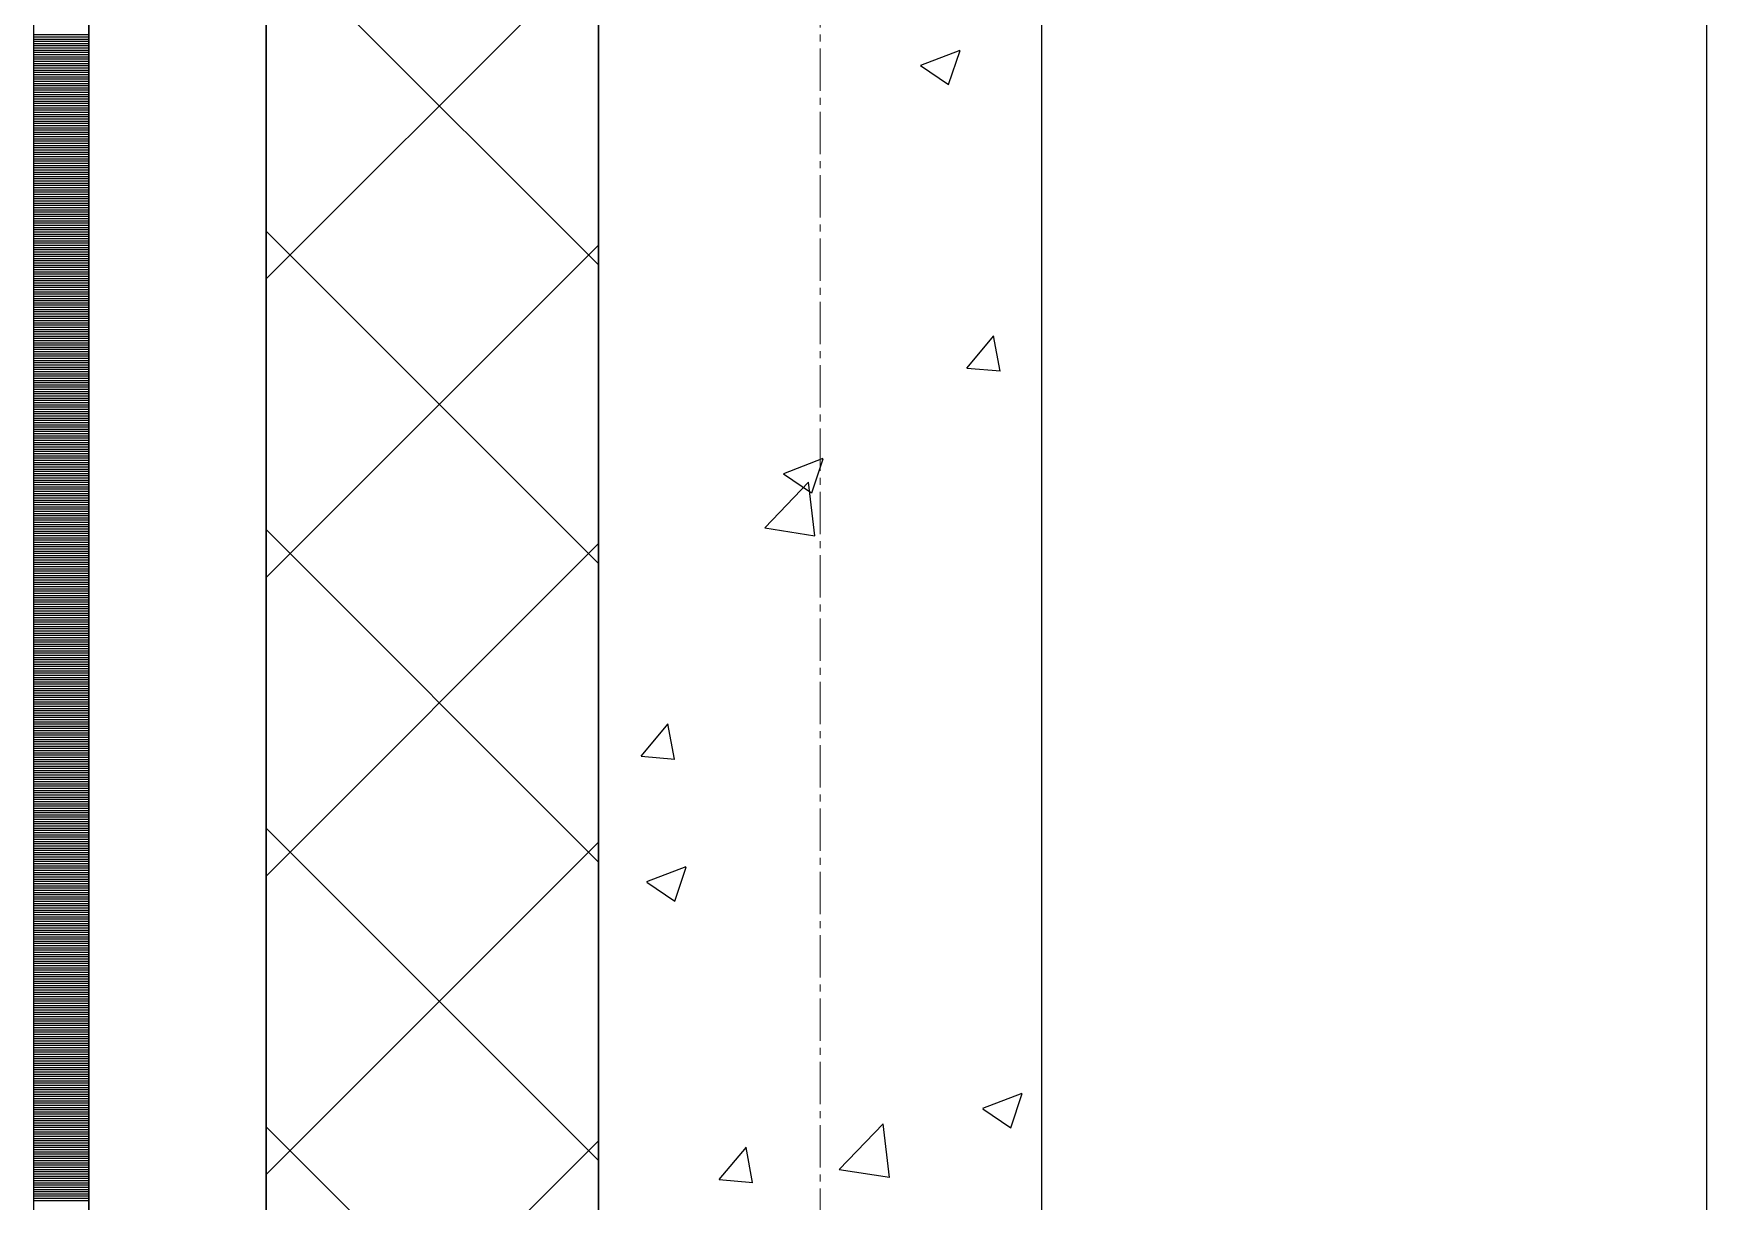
# Model space of a CAD drawing. Header units: millimetres. Extents: x 538266 to 1167394, y 114608 to 637157.
# Drawn here: x 1046079 to 1046834, y 570094 to 570621 of the extents above; entities that cross this region are included whole.
import ezdxf

# ---------------------------------------------------------------- set-up
doc = ezdxf.new("R2010")
doc.units = ezdxf.units.MM
doc.linetypes.add('CENTER2', pattern=[28.575, 19.05, -3.175, 3.175, -3.175])
doc.linetypes.add('DASHED', pattern=[19.05, 12.7, -6.35])
for name, color, linetype, lineweight in [('0) шт стен 3 эт', 150, 'Continuous', 60), ('АР_Стены ПЕНОблок', 52, 'Continuous', 20), ('АР_Тонкая', 254, 'Continuous', 5), ('АР_Утеплитель', 31, 'Continuous', 0), ('АР_Штриховка', 8, 'Continuous', 0)]:
    doc.layers.add(name, color=color, linetype=linetype, lineweight=lineweight)
doc.layers.add('АР_Делит', color=120, linetype='Continuous', lineweight=0, plot=False)
doc.layers.add('КР_Балки-0.5', color=60, linetype='Continuous', lineweight=50, plot=False)
doc.layers.add('РД_Оси_100', color=7, linetype='Continuous', lineweight=0, true_color=0x525252)

# ---------------------------------------------------------------- blocks, each defined once
blk = doc.blocks.new('СОШ_2200_АР_ОСИ_М100_28.05.24')
at = {"layer": 'АР_Делит', "color": 251, "linetype": 'DASHED', "true_color": 0x636466}
blk.add_lwpolyline([(114955, 135155), (114955, -355), (93595.036, -355), (93595.036, 13855), (94145, 13855), (94145, 68320), (66055, 68320), (66055, 13857.73), (83455, 13857.73), (83455, -355), (45245, -355), (45245, 13145), (44695, 13145), (44695, 26755), (45245, 26755), (45245, 68320), (20455, 68320), (20455, 26755), (27955, 26755), (27955, 13145), (-355, 13145), (-355, 100855)], dxfattribs=at)
at = {"layer": 'РД_Оси_100', "color": 251, "linetype": 'CENTER2', "true_color": 0x636466}
blk.add_line((0, -6155), (0, 139938.679), dxfattribs=at)
blk = doc.blocks.new('3_этаж1')
at = {"layer": 'АР_Стены ПЕНОблок', "color": 18, "linetype": 'Continuous', "lineweight": 25, "true_color": 0x000000}
for p, q in [((684283.57, 587568.74), (684283.57, 511368.74)), ((684483.57, 511368.74), (684483.57, 587568.74))]:
    blk.add_line(p, q, dxfattribs=at)
at = {"layer": 'АР_Тонкая', "color": 18, "linetype": 'Continuous', "lineweight": 25, "true_color": 0x000000}
for p, q in [((684028.57, 587568.74), (684028.57, 511368.74)), ((684053.57, 587568.74), (684053.57, 511368.74)), ((684053.57, 511368.74), (684053.57, 587568.74)), ((684133.57, 511368.74), (684133.57, 587568.74))]:
    blk.add_line(p, q, dxfattribs=at)
at = {"layer": 'АР_Утеплитель', "color": 18, "linetype": 'Continuous', "lineweight": 25, "true_color": 0x000000}
for p, q in [((684133.57, 587568.74), (684133.57, 511368.74)), ((684283.57, 511368.74), (684283.57, 587568.74))]:
    blk.add_line(p, q, dxfattribs=at)
at = {"layer": 'АР_Штриховка', "color": 18, "linetype": 'Continuous', "lineweight": 25, "true_color": 0x000000}
for p, q in [((684283.57, 570516.54), (684133.57, 570666.54)), ((684133.57, 570510.25), (684283.57, 570660.25)), ((684028.57, 570620.49), (684053.57, 570620.49)), ((684028.57, 570619.49), (684053.57, 570619.49)), ((684028.57, 570618.49), (684053.57, 570618.49)), ((684028.57, 570617.49), (684053.57, 570617.49)), ((684028.57, 570616.49), (684053.57, 570616.49)), ((684028.57, 570615.49), (684053.57, 570615.49)), ((684028.57, 570614.49), (684053.57, 570614.49)), ((684028.57, 570613.49), (684053.57, 570613.49)), ((684028.57, 570612.49), (684053.57, 570612.49)), ((684028.57, 570611.49), (684053.57, 570611.49)), ((684028.57, 570610.49), (684053.57, 570610.49)), ((684028.57, 570609.49), (684053.57, 570609.49)), ((684028.57, 570608.49), (684053.57, 570608.49)), ((684028.57, 570607.49), (684053.57, 570607.49)), ((684429, 570606.69), (684446.79, 570613.52)), ((684441.55, 570597.95), (684446.7, 570613.3)), ((684028.57, 570606.49), (684053.57, 570606.49)), ((684028.57, 570605.49), (684053.57, 570605.49)), ((684028.57, 570604.49), (684053.57, 570604.49)), ((684028.57, 570603.49), (684053.57, 570603.49)), ((684028.57, 570602.49), (684053.57, 570602.49)), ((684028.57, 570601.49), (684053.57, 570601.49)), ((684028.57, 570600.49), (684053.57, 570600.49)), ((684028.57, 570599.49), (684053.57, 570599.49)), ((684428.91, 570606.48), (684441.54, 570597.95)), ((684028.57, 570598.49), (684053.57, 570598.49)), ((684028.57, 570597.49), (684053.57, 570597.49)), ((684028.57, 570596.49), (684053.57, 570596.49)), ((684028.57, 570595.49), (684053.57, 570595.49)), ((684028.57, 570594.49), (684053.57, 570594.49)), ((684028.57, 570593.49), (684053.57, 570593.49)), ((684028.57, 570592.49), (684053.57, 570592.49)), ((684028.57, 570591.49), (684053.57, 570591.49)), ((684028.57, 570590.49), (684053.57, 570590.49)), ((684028.57, 570589.49), (684053.57, 570589.49)), ((684028.57, 570588.49), (684053.57, 570588.49)), ((684028.57, 570587.49), (684053.57, 570587.49)), ((684028.57, 570586.49), (684053.57, 570586.49)), ((684028.57, 570585.49), (684053.57, 570585.49)), ((684028.57, 570584.49), (684053.57, 570584.49)), ((684028.57, 570583.49), (684053.57, 570583.49)), ((684028.57, 570582.49), (684053.57, 570582.49)), ((684028.57, 570581.49), (684053.57, 570581.49)), ((684028.57, 570580.49), (684053.57, 570580.49)), ((684028.57, 570579.49), (684053.57, 570579.49)), ((684028.57, 570578.49), (684053.57, 570578.49)), ((684028.57, 570577.49), (684053.57, 570577.49)), ((684028.57, 570576.49), (684053.57, 570576.49)), ((684028.57, 570575.49), (684053.57, 570575.49)), ((684028.57, 570574.49), (684053.57, 570574.49)), ((684028.57, 570573.49), (684053.57, 570573.49)), ((684028.57, 570572.49), (684053.57, 570572.49)), ((684028.57, 570571.49), (684053.57, 570571.49)), ((684028.57, 570570.49), (684053.57, 570570.49)), ((684028.57, 570569.49), (684053.57, 570569.49)), ((684028.57, 570568.49), (684053.57, 570568.49)), ((684028.57, 570567.49), (684053.57, 570567.49)), ((684028.57, 570566.49), (684053.57, 570566.49)), ((684028.57, 570565.49), (684053.57, 570565.49)), ((684028.57, 570564.49), (684053.57, 570564.49)), ((684028.57, 570563.49), (684053.57, 570563.49)), ((684028.57, 570562.49), (684053.57, 570562.49)), ((684028.57, 570561.49), (684053.57, 570561.49)), ((684028.57, 570560.49), (684053.57, 570560.49)), ((684028.57, 570559.49), (684053.57, 570559.49)), ((684028.57, 570558.49), (684053.57, 570558.49)), ((684028.57, 570557.49), (684053.57, 570557.49)), ((684028.57, 570556.49), (684053.57, 570556.49)), ((684028.57, 570555.49), (684053.57, 570555.49)), ((684028.57, 570554.49), (684053.57, 570554.49)), ((684028.57, 570553.49), (684053.57, 570553.49)), ((684028.57, 570552.49), (684053.57, 570552.49)), ((684028.57, 570551.49), (684053.57, 570551.49)), ((684028.57, 570550.49), (684053.57, 570550.49)), ((684028.57, 570549.49), (684053.57, 570549.49)), ((684028.57, 570548.49), (684053.57, 570548.49)), ((684028.57, 570547.49), (684053.57, 570547.49)), ((684028.57, 570546.49), (684053.57, 570546.49)), ((684028.57, 570545.49), (684053.57, 570545.49)), ((684028.57, 570544.49), (684053.57, 570544.49)), ((684028.57, 570543.49), (684053.57, 570543.49)), ((684028.57, 570542.49), (684053.57, 570542.49)), ((684028.57, 570541.49), (684053.57, 570541.49)), ((684028.57, 570540.49), (684053.57, 570540.49)), ((684028.57, 570539.49), (684053.57, 570539.49)), ((684028.57, 570538.49), (684053.57, 570538.49)), ((684028.57, 570537.49), (684053.57, 570537.49)), ((684028.57, 570536.49), (684053.57, 570536.49)), ((684028.57, 570535.49), (684053.57, 570535.49)), ((684028.57, 570534.49), (684053.57, 570534.49)), ((684028.57, 570533.49), (684053.57, 570533.49)), ((684028.57, 570532.49), (684053.57, 570532.49)), ((684028.57, 570531.49), (684053.57, 570531.49)), ((684283.57, 570381.84), (684133.57, 570531.84)), ((684028.57, 570530.49), (684053.57, 570530.49)), ((684028.57, 570529.49), (684053.57, 570529.49)), ((684028.57, 570528.49), (684053.57, 570528.49)), ((684028.57, 570527.49), (684053.57, 570527.49)), ((684028.57, 570526.49), (684053.57, 570526.49)), ((684028.57, 570525.49), (684053.57, 570525.49)), ((684028.57, 570524.49), (684053.57, 570524.49)), ((684133.57, 570375.55), (684283.57, 570525.55)), ((684028.57, 570523.49), (684053.57, 570523.49)), ((684028.57, 570522.49), (684053.57, 570522.49)), ((684028.57, 570521.49), (684053.57, 570521.49)), ((684028.57, 570520.49), (684053.57, 570520.49)), ((684028.57, 570519.49), (684053.57, 570519.49)), ((684028.57, 570518.49), (684053.57, 570518.49)), ((684028.57, 570517.49), (684053.57, 570517.49)), ((684028.57, 570516.49), (684053.57, 570516.49)), ((684028.57, 570515.49), (684053.57, 570515.49)), ((684028.57, 570514.49), (684053.57, 570514.49)), ((684028.57, 570513.49), (684053.57, 570513.49)), ((684028.57, 570512.49), (684053.57, 570512.49)), ((684028.57, 570511.49), (684053.57, 570511.49)), ((684028.57, 570510.49), (684053.57, 570510.49)), ((684028.57, 570509.49), (684053.57, 570509.49)), ((684028.57, 570508.49), (684053.57, 570508.49)), ((684028.57, 570507.49), (684053.57, 570507.49)), ((684028.57, 570506.49), (684053.57, 570506.49)), ((684028.57, 570505.49), (684053.57, 570505.49)), ((684028.57, 570504.49), (684053.57, 570504.49)), ((684028.57, 570503.49), (684053.57, 570503.49)), ((684028.57, 570502.49), (684053.57, 570502.49)), ((684028.57, 570501.49), (684053.57, 570501.49)), ((684028.57, 570500.49), (684053.57, 570500.49)), ((684028.57, 570499.49), (684053.57, 570499.49)), ((684028.57, 570498.49), (684053.57, 570498.49)), ((684028.57, 570497.49), (684053.57, 570497.49)), ((684028.57, 570496.49), (684053.57, 570496.49)), ((684028.57, 570495.49), (684053.57, 570495.49)), ((684028.57, 570494.49), (684053.57, 570494.49)), ((684028.57, 570493.49), (684053.57, 570493.49)), ((684028.57, 570492.49), (684053.57, 570492.49)), ((684028.57, 570491.49), (684053.57, 570491.49)), ((684028.57, 570490.49), (684053.57, 570490.49)), ((684028.57, 570489.49), (684053.57, 570489.49)), ((684028.57, 570488.49), (684053.57, 570488.49)), ((684028.57, 570487.49), (684053.57, 570487.49)), ((684028.57, 570486.49), (684053.57, 570486.49)), ((684028.57, 570485.49), (684053.57, 570485.49)), ((684028.57, 570484.49), (684053.57, 570484.49)), ((684028.57, 570483.49), (684053.57, 570483.49)), ((684028.57, 570482.49), (684053.57, 570482.49)), ((684028.57, 570481.49), (684053.57, 570481.49)), ((684028.57, 570480.49), (684053.57, 570480.49)), ((684028.57, 570479.49), (684053.57, 570479.49)), ((684449.72, 570470.04), (684461.97, 570484.64)), ((684464.79, 570468.68), (684461.85, 570484.61)), ((684028.57, 570478.49), (684053.57, 570478.49)), ((684028.57, 570477.49), (684053.57, 570477.49)), ((684028.57, 570476.49), (684053.57, 570476.49)), ((684028.57, 570475.49), (684053.57, 570475.49)), ((684028.57, 570474.49), (684053.57, 570474.49)), ((684028.57, 570473.49), (684053.57, 570473.49)), ((684028.57, 570472.49), (684053.57, 570472.49)), ((684028.57, 570471.49), (684053.57, 570471.49)), ((684028.57, 570470.49), (684053.57, 570470.49)), ((684028.57, 570469.49), (684053.57, 570469.49)), ((684028.57, 570468.49), (684053.57, 570468.49)), ((684028.57, 570467.49), (684053.57, 570467.49)), ((684028.57, 570466.49), (684053.57, 570466.49)), ((684028.57, 570465.49), (684053.57, 570465.49)), ((684028.57, 570464.49), (684053.57, 570464.49)), ((684028.57, 570463.49), (684053.57, 570463.49)), ((684449.72, 570470.03), (684464.9, 570468.71)), ((684028.57, 570462.49), (684053.57, 570462.49)), ((684028.57, 570461.49), (684053.57, 570461.49)), ((684028.57, 570460.49), (684053.57, 570460.49)), ((684028.57, 570459.49), (684053.57, 570459.49)), ((684028.57, 570458.49), (684053.57, 570458.49)), ((684028.57, 570457.49), (684053.57, 570457.49)), ((684028.57, 570456.49), (684053.57, 570456.49)), ((684028.57, 570455.49), (684053.57, 570455.49)), ((684028.57, 570454.49), (684053.57, 570454.49)), ((684028.57, 570453.49), (684053.57, 570453.49)), ((684028.57, 570452.49), (684053.57, 570452.49)), ((684028.57, 570451.49), (684053.57, 570451.49)), ((684028.57, 570450.49), (684053.57, 570450.49)), ((684028.57, 570449.49), (684053.57, 570449.49)), ((684028.57, 570448.49), (684053.57, 570448.49)), ((684028.57, 570447.49), (684053.57, 570447.49)), ((684028.57, 570446.49), (684053.57, 570446.49)), ((684028.57, 570445.49), (684053.57, 570445.49)), ((684028.57, 570444.49), (684053.57, 570444.49)), ((684028.57, 570443.49), (684053.57, 570443.49)), ((684028.57, 570442.49), (684053.57, 570442.49)), ((684028.57, 570441.49), (684053.57, 570441.49)), ((684028.57, 570440.49), (684053.57, 570440.49)), ((684028.57, 570439.49), (684053.57, 570439.49)), ((684028.57, 570438.49), (684053.57, 570438.49)), ((684028.57, 570437.49), (684053.57, 570437.49)), ((684028.57, 570436.49), (684053.57, 570436.49)), ((684028.57, 570435.49), (684053.57, 570435.49)), ((684028.57, 570434.49), (684053.57, 570434.49)), ((684028.57, 570433.49), (684053.57, 570433.49)), ((684028.57, 570432.49), (684053.57, 570432.49)), ((684028.57, 570431.49), (684053.57, 570431.49)), ((684028.57, 570430.49), (684053.57, 570430.49)), ((684028.57, 570429.49), (684053.57, 570429.49)), ((684028.57, 570428.49), (684053.57, 570428.49)), ((684028.57, 570427.49), (684053.57, 570427.49)), ((684028.57, 570426.49), (684053.57, 570426.49)), ((684367.2, 570422.5), (684384.99, 570429.33)), ((684379.75, 570413.76), (684384.9, 570429.11)), ((684028.57, 570425.49), (684053.57, 570425.49)), ((684028.57, 570424.49), (684053.57, 570424.49)), ((684028.57, 570423.49), (684053.57, 570423.49)), ((684028.57, 570422.49), (684053.57, 570422.49)), ((684028.57, 570421.49), (684053.57, 570421.49)), ((684028.57, 570420.49), (684053.57, 570420.49)), ((684028.57, 570419.49), (684053.57, 570419.49)), ((684028.57, 570418.49), (684053.57, 570418.49)), ((684358.54, 570397.89), (684378.33, 570418.5)), ((684367.1, 570422.29), (684379.74, 570413.77)), ((684381.12, 570394.38), (684378.32, 570418.5)), ((684028.57, 570417.49), (684053.57, 570417.49)), ((684028.57, 570416.49), (684053.57, 570416.49)), ((684028.57, 570415.49), (684053.57, 570415.49)), ((684028.57, 570414.49), (684053.57, 570414.49)), ((684028.57, 570413.49), (684053.57, 570413.49)), ((684028.57, 570412.49), (684053.57, 570412.49)), ((684028.57, 570411.49), (684053.57, 570411.49)), ((684028.57, 570410.49), (684053.57, 570410.49)), ((684028.57, 570409.49), (684053.57, 570409.49)), ((684028.57, 570408.49), (684053.57, 570408.49)), ((684028.57, 570407.49), (684053.57, 570407.49)), ((684028.57, 570406.49), (684053.57, 570406.49)), ((684028.57, 570405.49), (684053.57, 570405.49)), ((684028.57, 570404.49), (684053.57, 570404.49)), ((684028.57, 570403.49), (684053.57, 570403.49)), ((684028.57, 570402.49), (684053.57, 570402.49)), ((684028.57, 570401.49), (684053.57, 570401.49)), ((684028.57, 570400.49), (684053.57, 570400.49)), ((684028.57, 570399.49), (684053.57, 570399.49)), ((684028.57, 570398.49), (684053.57, 570398.49)), ((684028.57, 570397.49), (684053.57, 570397.49)), ((684028.57, 570396.49), (684053.57, 570396.49)), ((684283.57, 570247.13), (684133.57, 570397.13)), ((684358.54, 570397.9), (684381.13, 570394.4)), ((684028.57, 570395.49), (684053.57, 570395.49)), ((684028.57, 570394.49), (684053.57, 570394.49)), ((684028.57, 570393.49), (684053.57, 570393.49)), ((684028.57, 570392.49), (684053.57, 570392.49)), ((684028.57, 570391.49), (684053.57, 570391.49)), ((684028.57, 570390.49), (684053.57, 570390.49)), ((684028.57, 570389.49), (684053.57, 570389.49)), ((684028.57, 570388.49), (684053.57, 570388.49)), ((684133.57, 570240.85), (684283.57, 570390.85)), ((684028.57, 570387.49), (684053.57, 570387.49)), ((684028.57, 570386.49), (684053.57, 570386.49)), ((684028.57, 570385.49), (684053.57, 570385.49)), ((684028.57, 570384.49), (684053.57, 570384.49)), ((684028.57, 570383.49), (684053.57, 570383.49)), ((684028.57, 570382.49), (684053.57, 570382.49)), ((684028.57, 570381.49), (684053.57, 570381.49)), ((684028.57, 570380.49), (684053.57, 570380.49)), ((684028.57, 570379.49), (684053.57, 570379.49)), ((684028.57, 570378.49), (684053.57, 570378.49)), ((684028.57, 570377.49), (684053.57, 570377.49)), ((684028.57, 570376.49), (684053.57, 570376.49)), ((684028.57, 570375.49), (684053.57, 570375.49)), ((684028.57, 570374.49), (684053.57, 570374.49)), ((684028.57, 570373.49), (684053.57, 570373.49)), ((684028.57, 570372.49), (684053.57, 570372.49)), ((684028.57, 570371.49), (684053.57, 570371.49)), ((684028.57, 570370.49), (684053.57, 570370.49)), ((684028.57, 570369.49), (684053.57, 570369.49)), ((684028.57, 570368.49), (684053.57, 570368.49)), ((684028.57, 570367.49), (684053.57, 570367.49)), ((684028.57, 570366.49), (684053.57, 570366.49)), ((684028.57, 570365.49), (684053.57, 570365.49)), ((684028.57, 570364.49), (684053.57, 570364.49)), ((684028.57, 570363.49), (684053.57, 570363.49)), ((684028.57, 570362.49), (684053.57, 570362.49)), ((684028.57, 570361.49), (684053.57, 570361.49)), ((684028.57, 570360.49), (684053.57, 570360.49)), ((684028.57, 570359.49), (684053.57, 570359.49)), ((684028.57, 570358.49), (684053.57, 570358.49)), ((684028.57, 570357.49), (684053.57, 570357.49)), ((684028.57, 570356.49), (684053.57, 570356.49)), ((684028.57, 570355.49), (684053.57, 570355.49)), ((684028.57, 570354.49), (684053.57, 570354.49)), ((684028.57, 570353.49), (684053.57, 570353.49)), ((684028.57, 570352.49), (684053.57, 570352.49)), ((684028.57, 570351.49), (684053.57, 570351.49)), ((684028.57, 570350.49), (684053.57, 570350.49)), ((684028.57, 570349.49), (684053.57, 570349.49)), ((684028.57, 570348.49), (684053.57, 570348.49)), ((684028.57, 570347.49), (684053.57, 570347.49)), ((684028.57, 570346.49), (684053.57, 570346.49)), ((684028.57, 570345.49), (684053.57, 570345.49)), ((684028.57, 570344.49), (684053.57, 570344.49)), ((684028.57, 570343.49), (684053.57, 570343.49)), ((684028.57, 570342.49), (684053.57, 570342.49)), ((684028.57, 570341.49), (684053.57, 570341.49)), ((684028.57, 570340.49), (684053.57, 570340.49)), ((684028.57, 570339.49), (684053.57, 570339.49)), ((684028.57, 570338.49), (684053.57, 570338.49)), ((684028.57, 570337.49), (684053.57, 570337.49)), ((684028.57, 570336.49), (684053.57, 570336.49)), ((684028.57, 570335.49), (684053.57, 570335.49)), ((684028.57, 570334.49), (684053.57, 570334.49)), ((684028.57, 570333.49), (684053.57, 570333.49)), ((684028.57, 570332.49), (684053.57, 570332.49)), ((684028.57, 570331.49), (684053.57, 570331.49)), ((684028.57, 570330.49), (684053.57, 570330.49)), ((684028.57, 570329.49), (684053.57, 570329.49)), ((684028.57, 570328.49), (684053.57, 570328.49)), ((684028.57, 570327.49), (684053.57, 570327.49)), ((684028.57, 570326.49), (684053.57, 570326.49)), ((684028.57, 570325.49), (684053.57, 570325.49)), ((684028.57, 570324.49), (684053.57, 570324.49)), ((684028.57, 570323.49), (684053.57, 570323.49)), ((684028.57, 570322.49), (684053.57, 570322.49)), ((684028.57, 570321.49), (684053.57, 570321.49)), ((684028.57, 570320.49), (684053.57, 570320.49)), ((684028.57, 570319.49), (684053.57, 570319.49)), ((684028.57, 570318.49), (684053.57, 570318.49)), ((684028.57, 570317.49), (684053.57, 570317.49)), ((684028.57, 570316.49), (684053.57, 570316.49)), ((684028.57, 570315.49), (684053.57, 570315.49)), ((684028.57, 570314.49), (684053.57, 570314.49)), ((684028.57, 570313.49), (684053.57, 570313.49)), ((684028.57, 570312.49), (684053.57, 570312.49)), ((684028.57, 570311.49), (684053.57, 570311.49)), ((684028.57, 570310.49), (684053.57, 570310.49)), ((684028.57, 570309.49), (684053.57, 570309.49)), ((684028.57, 570308.49), (684053.57, 570308.49)), ((684028.57, 570307.49), (684053.57, 570307.49)), ((684028.57, 570306.49), (684053.57, 570306.49)), ((684028.57, 570305.49), (684053.57, 570305.49)), ((684302.78, 570294.93), (684315.03, 570309.52)), ((684317.85, 570293.57), (684314.91, 570309.49)), ((684028.57, 570304.49), (684053.57, 570304.49)), ((684028.57, 570303.49), (684053.57, 570303.49)), ((684028.57, 570302.49), (684053.57, 570302.49)), ((684028.57, 570301.49), (684053.57, 570301.49)), ((684028.57, 570300.49), (684053.57, 570300.49)), ((684028.57, 570299.49), (684053.57, 570299.49)), ((684028.57, 570298.49), (684053.57, 570298.49)), ((684028.57, 570297.49), (684053.57, 570297.49)), ((684028.57, 570296.49), (684053.57, 570296.49)), ((684028.57, 570295.49), (684053.57, 570295.49)), ((684028.57, 570294.49), (684053.57, 570294.49)), ((684028.57, 570293.49), (684053.57, 570293.49)), ((684028.57, 570292.49), (684053.57, 570292.49)), ((684028.57, 570291.49), (684053.57, 570291.49)), ((684028.57, 570290.49), (684053.57, 570290.49)), ((684302.78, 570294.92), (684317.96, 570293.59)), ((684028.57, 570289.49), (684053.57, 570289.49)), ((684028.57, 570288.49), (684053.57, 570288.49)), ((684028.57, 570287.49), (684053.57, 570287.49)), ((684028.57, 570286.49), (684053.57, 570286.49)), ((684028.57, 570285.49), (684053.57, 570285.49)), ((684028.57, 570284.49), (684053.57, 570284.49)), ((684028.57, 570283.49), (684053.57, 570283.49)), ((684028.57, 570282.49), (684053.57, 570282.49)), ((684028.57, 570281.49), (684053.57, 570281.49)), ((684028.57, 570280.49), (684053.57, 570280.49)), ((684028.57, 570279.49), (684053.57, 570279.49)), ((684028.57, 570278.49), (684053.57, 570278.49)), ((684028.57, 570277.49), (684053.57, 570277.49)), ((684028.57, 570276.49), (684053.57, 570276.49)), ((684028.57, 570275.49), (684053.57, 570275.49)), ((684028.57, 570274.49), (684053.57, 570274.49)), ((684028.57, 570273.49), (684053.57, 570273.49)), ((684028.57, 570272.49), (684053.57, 570272.49)), ((684028.57, 570271.49), (684053.57, 570271.49)), ((684028.57, 570270.49), (684053.57, 570270.49)), ((684028.57, 570269.49), (684053.57, 570269.49)), ((684028.57, 570268.49), (684053.57, 570268.49)), ((684028.57, 570267.49), (684053.57, 570267.49)), ((684028.57, 570266.49), (684053.57, 570266.49)), ((684028.57, 570265.49), (684053.57, 570265.49)), ((684028.57, 570264.49), (684053.57, 570264.49)), ((684028.57, 570263.49), (684053.57, 570263.49)), ((684028.57, 570262.49), (684053.57, 570262.49)), ((684028.57, 570261.49), (684053.57, 570261.49)), ((684028.57, 570260.49), (684053.57, 570260.49)), ((684283.57, 570112.43), (684133.57, 570262.43)), ((684028.57, 570259.49), (684053.57, 570259.49)), ((684028.57, 570258.49), (684053.57, 570258.49)), ((684028.57, 570257.49), (684053.57, 570257.49)), ((684028.57, 570256.49), (684053.57, 570256.49)), ((684028.57, 570255.49), (684053.57, 570255.49)), ((684028.57, 570254.49), (684053.57, 570254.49)), ((684028.57, 570253.49), (684053.57, 570253.49)), ((684028.57, 570252.49), (684053.57, 570252.49)), ((684133.57, 570106.14), (684283.57, 570256.14)), ((684028.57, 570251.49), (684053.57, 570251.49)), ((684028.57, 570250.49), (684053.57, 570250.49)), ((684028.57, 570249.49), (684053.57, 570249.49)), ((684028.57, 570248.49), (684053.57, 570248.49)), ((684028.57, 570247.49), (684053.57, 570247.49)), ((684028.57, 570246.49), (684053.57, 570246.49)), ((684028.57, 570245.49), (684053.57, 570245.49)), ((684305.4, 570238.31), (684323.18, 570245.14)), ((684317.95, 570229.57), (684323.1, 570244.92)), ((684028.57, 570244.49), (684053.57, 570244.49)), ((684028.57, 570243.49), (684053.57, 570243.49)), ((684028.57, 570242.49), (684053.57, 570242.49)), ((684028.57, 570241.49), (684053.57, 570241.49)), ((684028.57, 570240.49), (684053.57, 570240.49)), ((684028.57, 570239.49), (684053.57, 570239.49)), ((684028.57, 570238.49), (684053.57, 570238.49)), ((684028.57, 570237.49), (684053.57, 570237.49)), ((684305.3, 570238.1), (684317.94, 570229.58)), ((684028.57, 570236.49), (684053.57, 570236.49)), ((684028.57, 570235.49), (684053.57, 570235.49)), ((684028.57, 570234.49), (684053.57, 570234.49)), ((684028.57, 570233.49), (684053.57, 570233.49)), ((684028.57, 570232.49), (684053.57, 570232.49)), ((684028.57, 570231.49), (684053.57, 570231.49)), ((684028.57, 570230.49), (684053.57, 570230.49)), ((684028.57, 570229.49), (684053.57, 570229.49)), ((684028.57, 570228.49), (684053.57, 570228.49)), ((684028.57, 570227.49), (684053.57, 570227.49)), ((684028.57, 570226.49), (684053.57, 570226.49)), ((684028.57, 570225.49), (684053.57, 570225.49)), ((684028.57, 570224.49), (684053.57, 570224.49)), ((684028.57, 570223.49), (684053.57, 570223.49)), ((684028.57, 570222.49), (684053.57, 570222.49)), ((684028.57, 570221.49), (684053.57, 570221.49)), ((684028.57, 570220.49), (684053.57, 570220.49)), ((684028.57, 570219.49), (684053.57, 570219.49)), ((684028.57, 570218.49), (684053.57, 570218.49)), ((684028.57, 570217.49), (684053.57, 570217.49)), ((684028.57, 570216.49), (684053.57, 570216.49)), ((684028.57, 570215.49), (684053.57, 570215.49)), ((684028.57, 570214.49), (684053.57, 570214.49)), ((684028.57, 570213.49), (684053.57, 570213.49)), ((684028.57, 570212.49), (684053.57, 570212.49)), ((684028.57, 570211.49), (684053.57, 570211.49)), ((684028.57, 570210.49), (684053.57, 570210.49)), ((684028.57, 570209.49), (684053.57, 570209.49)), ((684028.57, 570208.49), (684053.57, 570208.49)), ((684028.57, 570207.49), (684053.57, 570207.49)), ((684028.57, 570206.49), (684053.57, 570206.49)), ((684028.57, 570205.49), (684053.57, 570205.49)), ((684028.57, 570204.49), (684053.57, 570204.49)), ((684028.57, 570203.49), (684053.57, 570203.49)), ((684028.57, 570202.49), (684053.57, 570202.49)), ((684028.57, 570201.49), (684053.57, 570201.49)), ((684028.57, 570200.49), (684053.57, 570200.49)), ((684028.57, 570199.49), (684053.57, 570199.49)), ((684028.57, 570198.49), (684053.57, 570198.49)), ((684028.57, 570197.49), (684053.57, 570197.49)), ((684028.57, 570196.49), (684053.57, 570196.49)), ((684028.57, 570195.49), (684053.57, 570195.49)), ((684028.57, 570194.49), (684053.57, 570194.49)), ((684028.57, 570193.49), (684053.57, 570193.49)), ((684028.57, 570192.49), (684053.57, 570192.49)), ((684028.57, 570191.49), (684053.57, 570191.49)), ((684028.57, 570190.49), (684053.57, 570190.49)), ((684028.57, 570189.49), (684053.57, 570189.49)), ((684028.57, 570188.49), (684053.57, 570188.49)), ((684028.57, 570187.49), (684053.57, 570187.49)), ((684028.57, 570186.49), (684053.57, 570186.49)), ((684028.57, 570185.49), (684053.57, 570185.49)), ((684028.57, 570184.49), (684053.57, 570184.49)), ((684028.57, 570183.49), (684053.57, 570183.49)), ((684028.57, 570182.49), (684053.57, 570182.49)), ((684028.57, 570181.49), (684053.57, 570181.49)), ((684028.57, 570180.49), (684053.57, 570180.49)), ((684028.57, 570179.49), (684053.57, 570179.49)), ((684028.57, 570178.49), (684053.57, 570178.49)), ((684028.57, 570177.49), (684053.57, 570177.49)), ((684028.57, 570176.49), (684053.57, 570176.49)), ((684028.57, 570175.49), (684053.57, 570175.49)), ((684028.57, 570174.49), (684053.57, 570174.49)), ((684028.57, 570173.49), (684053.57, 570173.49)), ((684028.57, 570172.49), (684053.57, 570172.49)), ((684028.57, 570171.49), (684053.57, 570171.49)), ((684028.57, 570170.49), (684053.57, 570170.49)), ((684028.57, 570169.49), (684053.57, 570169.49)), ((684028.57, 570168.49), (684053.57, 570168.49)), ((684028.57, 570167.49), (684053.57, 570167.49)), ((684028.57, 570166.49), (684053.57, 570166.49)), ((684028.57, 570165.49), (684053.57, 570165.49)), ((684028.57, 570164.49), (684053.57, 570164.49)), ((684028.57, 570163.49), (684053.57, 570163.49)), ((684028.57, 570162.49), (684053.57, 570162.49)), ((684028.57, 570161.49), (684053.57, 570161.49)), ((684028.57, 570160.49), (684053.57, 570160.49)), ((684028.57, 570159.49), (684053.57, 570159.49)), ((684028.57, 570158.49), (684053.57, 570158.49)), ((684028.57, 570157.49), (684053.57, 570157.49)), ((684028.57, 570156.49), (684053.57, 570156.49)), ((684028.57, 570155.49), (684053.57, 570155.49)), ((684028.57, 570154.49), (684053.57, 570154.49)), ((684028.57, 570153.49), (684053.57, 570153.49)), ((684028.57, 570152.49), (684053.57, 570152.49)), ((684028.57, 570151.49), (684053.57, 570151.49)), ((684028.57, 570150.49), (684053.57, 570150.49)), ((684028.57, 570149.49), (684053.57, 570149.49)), ((684028.57, 570148.49), (684053.57, 570148.49)), ((684028.57, 570147.49), (684053.57, 570147.49)), ((684028.57, 570146.49), (684053.57, 570146.49)), ((684028.57, 570145.49), (684053.57, 570145.49)), ((684028.57, 570144.49), (684053.57, 570144.49)), ((684028.57, 570143.49), (684053.57, 570143.49)), ((684028.57, 570142.49), (684053.57, 570142.49)), ((684028.57, 570141.49), (684053.57, 570141.49)), ((684028.57, 570140.49), (684053.57, 570140.49)), ((684028.57, 570139.49), (684053.57, 570139.49)), ((684457.01, 570136.05), (684474.8, 570142.88)), ((684469.56, 570127.31), (684474.71, 570142.66)), ((684028.57, 570138.49), (684053.57, 570138.49)), ((684028.57, 570137.49), (684053.57, 570137.49)), ((684028.57, 570136.49), (684053.57, 570136.49)), ((684028.57, 570135.49), (684053.57, 570135.49)), ((684028.57, 570134.49), (684053.57, 570134.49)), ((684028.57, 570133.49), (684053.57, 570133.49)), ((684028.57, 570132.49), (684053.57, 570132.49)), ((684028.57, 570131.49), (684053.57, 570131.49)), ((684456.92, 570135.83), (684469.55, 570127.31)), ((684028.57, 570130.49), (684053.57, 570130.49)), ((684028.57, 570129.49), (684053.57, 570129.49)), ((684028.57, 570128.49), (684053.57, 570128.49)), ((684028.57, 570127.49), (684053.57, 570127.49)), ((684028.57, 570126.49), (684053.57, 570126.49)), ((684028.57, 570125.49), (684053.57, 570125.49)), ((684028.57, 570124.49), (684053.57, 570124.49)), ((684283.57, 569977.73), (684133.57, 570127.73)), ((684392.22, 570108.42), (684412, 570129.04)), ((684414.8, 570104.91), (684411.99, 570129.04)), ((684028.57, 570123.49), (684053.57, 570123.49)), ((684028.57, 570122.49), (684053.57, 570122.49)), ((684028.57, 570121.49), (684053.57, 570121.49)), ((684028.57, 570120.49), (684053.57, 570120.49)), ((684028.57, 570119.49), (684053.57, 570119.49)), ((684028.57, 570118.49), (684053.57, 570118.49)), ((684028.57, 570117.49), (684053.57, 570117.49)), ((684028.57, 570116.49), (684053.57, 570116.49)), ((684133.57, 569971.44), (684283.57, 570121.44)), ((684338.02, 570103.87), (684350.27, 570118.46)), ((684353.09, 570102.51), (684350.16, 570118.43)), ((684028.57, 570115.49), (684053.57, 570115.49)), ((684028.57, 570114.49), (684053.57, 570114.49)), ((684028.57, 570113.49), (684053.57, 570113.49)), ((684028.57, 570112.49), (684053.57, 570112.49)), ((684028.57, 570111.49), (684053.57, 570111.49)), ((684028.57, 570110.49), (684053.57, 570110.49)), ((684028.57, 570109.49), (684053.57, 570109.49)), ((684028.57, 570108.49), (684053.57, 570108.49)), ((684028.57, 570107.49), (684053.57, 570107.49)), ((684028.57, 570106.49), (684053.57, 570106.49)), ((684028.57, 570105.49), (684053.57, 570105.49)), ((684028.57, 570104.49), (684053.57, 570104.49)), ((684028.57, 570103.49), (684053.57, 570103.49)), ((684028.57, 570102.49), (684053.57, 570102.49)), ((684028.57, 570101.49), (684053.57, 570101.49)), ((684338.02, 570103.86), (684353.21, 570102.53)), ((684392.21, 570108.43), (684414.8, 570104.93)), ((684028.57, 570100.49), (684053.57, 570100.49)), ((684028.57, 570099.49), (684053.57, 570099.49)), ((684028.57, 570098.49), (684053.57, 570098.49)), ((684028.57, 570097.49), (684053.57, 570097.49)), ((684028.57, 570096.49), (684053.57, 570096.49)), ((684028.57, 570095.49), (684053.57, 570095.49)), ((684028.57, 570094.49), (684053.57, 570094.49))]:
    blk.add_line(p, q, dxfattribs=at)
at = {"layer": 'КР_Балки-0.5', "color": 18, "lineweight": 25, "ltscale": 200, "true_color": 0x000000}
for p, q in [((684283.57, 561068.74), (684283.57, 587568.74)), ((684783.57, 587568.74), (684783.57, 561068.74))]:
    blk.add_line(p, q, dxfattribs=at)

msp = doc.modelspace()

# ---------------------------------------------------------------- block references
at = {"layer": '0) шт стен 3 эт', "color": 5, "lineweight": 25}
msp.add_blockref('3_этаж1', (362050.01, 0), dxfattribs=at)
at = {"layer": 'РД_Оси_100', "lineweight": 25}
msp.add_blockref('СОШ_2200_АР_ОСИ_М100_28.05.24', (1046433.58, 496768.74), dxfattribs=at)

doc.saveas('drawing.dxf')
